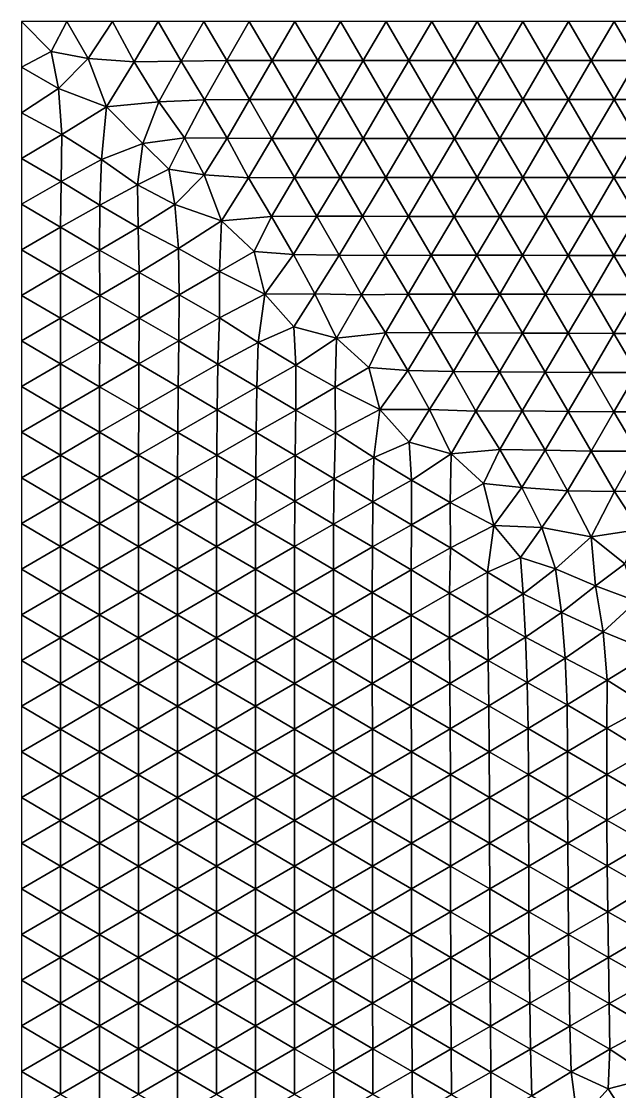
# Model space of a CAD drawing. Header units: metres. Extents: x 0 to 72, y -280 to 0.
# Drawn here: x 0.02 to 2.676, y -4.751 to 0 of the extents above; entities that cross this region are included whole.
import ezdxf

# ---------------------------------------------------------------- set-up
doc = ezdxf.new("R2010")
doc.units = ezdxf.units.M

msp = doc.modelspace()

# ---------------------------------------------------------------- linework, layer by layer
at = {"layer": 'layer', "color": 0}
for points in [[(0.02, 0), (0.02, -0.202703), (0.152801, -0.133189)], [(0.222432, 0), (0.02, 0), (0.152801, -0.133189)], [(0.317107, -0.16516), (0.222432, 0), (0.152801, -0.133189)], [(0.424865, 0), (0.222432, 0), (0.317107, -0.16516)], [(0.521102, -0.179746), (0.424865, 0), (0.317107, -0.16516)], [(0.627297, 0), (0.424865, 0), (0.521102, -0.179746)], [(0.729017, -0.176576), (0.627297, 0), (0.521102, -0.179746)], [(0.82973, 0), (0.627297, 0), (0.729017, -0.176576)], [(0.931919, -0.17418), (0.82973, 0), (0.729017, -0.176576)], [(1.03216, 0), (0.82973, 0), (0.931919, -0.17418)], [(1.13371, -0.173454), (1.03216, 0), (0.931919, -0.17418)], [(1.23459, 0), (1.03216, 0), (1.13371, -0.173454)], [(1.33575, -0.173276), (1.23459, 0), (1.13371, -0.173454)], [(1.43703, 0), (1.23459, 0), (1.33575, -0.173276)], [(1.53806, -0.173213), (1.43703, 0), (1.33575, -0.173276)], [(1.63946, 0), (1.43703, 0), (1.53806, -0.173213)], [(1.7405, -0.173186), (1.63946, 0), (1.53806, -0.173213)], [(1.84189, 0), (1.63946, 0), (1.7405, -0.173186)], [(1.94297, -0.173178), (1.84189, 0), (1.7405, -0.173186)], [(2.04432, 0), (1.84189, 0), (1.94297, -0.173178)], [(2.14545, -0.173178), (2.04432, 0), (1.94297, -0.173178)], [(2.24676, 0), (2.04432, 0), (2.14545, -0.173178)], [(2.34792, -0.173183), (2.24676, 0), (2.14545, -0.173178)], [(2.44919, 0), (2.24676, 0), (2.34792, -0.173183)], [(2.55037, -0.173189), (2.44919, 0), (2.34792, -0.173183)], [(2.65162, 0), (2.44919, 0), (2.55037, -0.173189)], [(2.75282, -0.173195), (2.65162, 0), (2.55037, -0.173189)], [(2.85405, 0), (2.65162, 0), (2.75282, -0.173195)], [(0.152801, -0.133189), (0.02, -0.202703), (0.184468, -0.29808)], [(0.152801, -0.133189), (0.184468, -0.29808), (0.317107, -0.16516)], [(0.317107, -0.16516), (0.184468, -0.29808), (0.398074, -0.379532)], [(0.521102, -0.179746), (0.317107, -0.16516), (0.398074, -0.379532)], [(0.630627, -0.357181), (0.521102, -0.179746), (0.398074, -0.379532)], [(0.729017, -0.176576), (0.521102, -0.179746), (0.630627, -0.357181)], [(0.833634, -0.34832), (0.729017, -0.176576), (0.630627, -0.357181)], [(0.931919, -0.17418), (0.729017, -0.176576), (0.833634, -0.34832)], [(1.03334, -0.346698), (0.931919, -0.17418), (0.833634, -0.34832)], [(1.13371, -0.173454), (0.931919, -0.17418), (1.03334, -0.346698)], [(1.23448, -0.346538), (1.13371, -0.173454), (1.03334, -0.346698)], [(1.33575, -0.173276), (1.13371, -0.173454), (1.23448, -0.346538)], [(1.43656, -0.346432), (1.33575, -0.173276), (1.23448, -0.346538)], [(1.53806, -0.173213), (1.33575, -0.173276), (1.43656, -0.346432)], [(1.639, -0.346368), (1.53806, -0.173213), (1.43656, -0.346432)], [(1.7405, -0.173186), (1.53806, -0.173213), (1.639, -0.346368)], [(1.84154, -0.346345), (1.7405, -0.173186), (1.639, -0.346368)], [(1.94297, -0.173178), (1.7405, -0.173186), (1.84154, -0.346345)], [(2.04409, -0.346343), (1.94297, -0.173178), (1.84154, -0.346345)], [(2.14545, -0.173178), (1.94297, -0.173178), (2.04409, -0.346343)], [(2.24661, -0.346354), (2.14545, -0.173178), (2.04409, -0.346343)], [(2.34792, -0.173183), (2.14545, -0.173178), (2.24661, -0.346354)], [(2.44911, -0.346369), (2.34792, -0.173183), (2.24661, -0.346354)], [(2.55037, -0.173189), (2.34792, -0.173183), (2.44911, -0.346369)], [(2.65158, -0.346383), (2.55037, -0.173189), (2.44911, -0.346369)], [(2.75282, -0.173195), (2.55037, -0.173189), (2.65158, -0.346383)], [(2.85403, -0.346395), (2.75282, -0.173195), (2.65158, -0.346383)], [(0.02, -0.202703), (0.02, -0.405405), (0.184468, -0.29808)], [(0.184468, -0.29808), (0.02, -0.405405), (0.199044, -0.502362)], [(0.184468, -0.29808), (0.199044, -0.502362), (0.398074, -0.379532)], [(0.398074, -0.379532), (0.199044, -0.502362), (0.376003, -0.612446)], [(0.398074, -0.379532), (0.376003, -0.612446), (0.559712, -0.541363)], [(0.630627, -0.357181), (0.398074, -0.379532), (0.559712, -0.541363)], [(0.743834, -0.517177), (0.630627, -0.357181), (0.559712, -0.541363)], [(0.833634, -0.34832), (0.630627, -0.357181), (0.743834, -0.517177)], [(0.933812, -0.517884), (0.833634, -0.34832), (0.743834, -0.517177)], [(1.03334, -0.346698), (0.833634, -0.34832), (0.933812, -0.517884)], [(1.13277, -0.519641), (1.03334, -0.346698), (0.933812, -0.517884)], [(1.23448, -0.346538), (1.03334, -0.346698), (1.13277, -0.519641)], [(1.33471, -0.519609), (1.23448, -0.346538), (1.13277, -0.519641)], [(1.43656, -0.346432), (1.23448, -0.346538), (1.33471, -0.519609)], [(1.5372, -0.519502), (1.43656, -0.346432), (1.33471, -0.519609)], [(1.639, -0.346368), (1.43656, -0.346432), (1.5372, -0.519502)], [(1.73988, -0.51947), (1.639, -0.346368), (1.5372, -0.519502)], [(1.84154, -0.346345), (1.639, -0.346368), (1.73988, -0.51947)], [(1.94258, -0.519469), (1.84154, -0.346345), (1.73988, -0.51947)], [(2.04409, -0.346343), (1.84154, -0.346345), (1.94258, -0.519469)], [(2.14522, -0.519488), (2.04409, -0.346343), (1.94258, -0.519469)], [(2.24661, -0.346354), (2.04409, -0.346343), (2.14522, -0.519488)], [(2.34779, -0.519519), (2.24661, -0.346354), (2.14522, -0.519488)], [(2.44911, -0.346369), (2.24661, -0.346354), (2.34779, -0.519519)], [(2.55031, -0.519552), (2.44911, -0.346369), (2.34779, -0.519519)], [(2.65158, -0.346383), (2.44911, -0.346369), (2.55031, -0.519552)], [(2.75279, -0.519579), (2.65158, -0.346383), (2.55031, -0.519552)], [(2.85403, -0.346395), (2.65158, -0.346383), (2.75279, -0.519579)], [(0.02, -0.405405), (0.02, -0.608108), (0.199044, -0.502362)], [(0.199044, -0.502362), (0.02, -0.608108), (0.196129, -0.710441)], [(0.199044, -0.502362), (0.196129, -0.710441), (0.376003, -0.612446)], [(0.743834, -0.517177), (0.559712, -0.541363), (0.674458, -0.65608)], [(0.831652, -0.680865), (0.743834, -0.517177), (0.674458, -0.65608)], [(0.933812, -0.517884), (0.743834, -0.517177), (0.831652, -0.680865)], [(1.0282, -0.693868), (0.933812, -0.517884), (0.831652, -0.680865)], [(1.13277, -0.519641), (0.933812, -0.517884), (1.0282, -0.693868)], [(1.23213, -0.692806), (1.13277, -0.519641), (1.0282, -0.693868)], [(1.33471, -0.519609), (1.13277, -0.519641), (1.23213, -0.692806)], [(1.43485, -0.692495), (1.33471, -0.519609), (1.23213, -0.692806)], [(1.5372, -0.519502), (1.33471, -0.519609), (1.43485, -0.692495)], [(1.63779, -0.692504), (1.5372, -0.519502), (1.43485, -0.692495)], [(1.73988, -0.51947), (1.5372, -0.519502), (1.63779, -0.692504)], [(1.84079, -0.692525), (1.73988, -0.51947), (1.63779, -0.692504)], [(1.94258, -0.519469), (1.73988, -0.51947), (1.84079, -0.692525)], [(2.04366, -0.692552), (1.94258, -0.519469), (1.84079, -0.692525)], [(2.14522, -0.519488), (1.94258, -0.519469), (2.04366, -0.692552)], [(2.24637, -0.692609), (2.14522, -0.519488), (2.04366, -0.692552)], [(2.34779, -0.519519), (2.14522, -0.519488), (2.24637, -0.692609)], [(2.44898, -0.692678), (2.34779, -0.519519), (2.24637, -0.692609)], [(2.55031, -0.519552), (2.34779, -0.519519), (2.44898, -0.692678)], [(2.65151, -0.692737), (2.55031, -0.519552), (2.44898, -0.692678)], [(2.75279, -0.519579), (2.55031, -0.519552), (2.65151, -0.692737)], [(2.854, -0.692779), (2.75279, -0.519579), (2.65151, -0.692737)], [(0.559712, -0.541363), (0.376003, -0.612446), (0.536295, -0.725591)], [(0.559712, -0.541363), (0.536295, -0.725591), (0.674458, -0.65608)], [(0.02, -0.608108), (0.02, -0.810811), (0.196129, -0.710441)], [(0.376003, -0.612446), (0.196129, -0.710441), (0.368012, -0.815415)], [(0.376003, -0.612446), (0.368012, -0.815415), (0.536295, -0.725591)], [(0.536295, -0.725591), (0.701358, -0.812177), (0.674458, -0.65608)], [(0.674458, -0.65608), (0.701358, -0.812177), (0.831652, -0.680865)], [(0.196129, -0.710441), (0.02, -0.810811), (0.194187, -0.913459)], [(0.196129, -0.710441), (0.194187, -0.913459), (0.368012, -0.815415)], [(0.831652, -0.680865), (0.701358, -0.812177), (0.908801, -0.88503)], [(1.0282, -0.693868), (0.831652, -0.680865), (0.908801, -0.88503)], [(1.13022, -0.865676), (1.0282, -0.693868), (0.908801, -0.88503)], [(1.23213, -0.692806), (1.0282, -0.693868), (1.13022, -0.865676)], [(1.33181, -0.864899), (1.23213, -0.692806), (1.13022, -0.865676)], [(1.43485, -0.692495), (1.23213, -0.692806), (1.33181, -0.864899)], [(1.5349, -0.865357), (1.43485, -0.692495), (1.33181, -0.864899)], [(1.63779, -0.692504), (1.43485, -0.692495), (1.5349, -0.865357)], [(1.73846, -0.865508), (1.63779, -0.692504), (1.5349, -0.865357)], [(1.84079, -0.692525), (1.63779, -0.692504), (1.73846, -0.865508)], [(1.94178, -0.865496), (1.84079, -0.692525), (1.73846, -0.865508)], [(2.04366, -0.692552), (1.84079, -0.692525), (1.94178, -0.865496)], [(2.14477, -0.865577), (2.04366, -0.692552), (1.94178, -0.865496)], [(2.24637, -0.692609), (2.04366, -0.692552), (2.14477, -0.865577)], [(2.34754, -0.865714), (2.24637, -0.692609), (2.14477, -0.865577)], [(2.44898, -0.692678), (2.24637, -0.692609), (2.34754, -0.865714)], [(2.55017, -0.865843), (2.44898, -0.692678), (2.34754, -0.865714)], [(2.65151, -0.692737), (2.44898, -0.692678), (2.55017, -0.865843)], [(2.75272, -0.865936), (2.65151, -0.692737), (2.55017, -0.865843)], [(2.854, -0.692779), (2.65151, -0.692737), (2.75272, -0.865936)], [(0.536295, -0.725591), (0.368012, -0.815415), (0.538905, -0.915494)], [(0.536295, -0.725591), (0.538905, -0.915494), (0.701358, -0.812177)], [(0.02, -0.810811), (0.02, -1.01351), (0.194187, -0.913459)], [(0.368012, -0.815415), (0.194187, -0.913459), (0.367457, -1.01521)], [(0.368012, -0.815415), (0.367457, -1.01521), (0.538905, -0.915494)], [(0.701358, -0.812177), (0.538905, -0.915494), (0.718372, -1.00894)], [(0.701358, -0.812177), (0.718372, -1.00894), (0.908801, -0.88503)], [(0.908801, -0.88503), (0.718372, -1.00894), (0.899769, -1.10963)], [(0.908801, -0.88503), (0.899769, -1.10963), (1.0531, -1.02117)], [(1.13022, -0.865676), (0.908801, -0.88503), (1.0531, -1.02117)], [(1.22784, -1.03473), (1.13022, -0.865676), (1.0531, -1.02117)], [(1.33181, -0.864899), (1.13022, -0.865676), (1.22784, -1.03473)], [(1.43048, -1.03785), (1.33181, -0.864899), (1.22784, -1.03473)], [(1.5349, -0.865357), (1.33181, -0.864899), (1.43048, -1.03785)], [(1.63521, -1.0387), (1.5349, -0.865357), (1.43048, -1.03785)], [(1.73846, -0.865508), (1.5349, -0.865357), (1.63521, -1.0387)], [(1.83947, -1.0383), (1.73846, -0.865508), (1.63521, -1.0387)], [(1.94178, -0.865496), (1.73846, -0.865508), (1.83947, -1.0383)], [(2.04289, -1.03831), (1.94178, -0.865496), (1.83947, -1.0383)], [(2.14477, -0.865577), (1.94178, -0.865496), (2.04289, -1.03831)], [(2.24591, -1.03857), (2.14477, -0.865577), (2.04289, -1.03831)], [(2.34754, -0.865714), (2.14477, -0.865577), (2.24591, -1.03857)], [(2.44872, -1.03884), (2.34754, -0.865714), (2.24591, -1.03857)], [(2.55017, -0.865843), (2.34754, -0.865714), (2.44872, -1.03884)], [(2.65139, -1.03904), (2.55017, -0.865843), (2.44872, -1.03884)], [(2.75272, -0.865936), (2.55017, -0.865843), (2.65139, -1.03904)], [(2.85395, -1.03916), (2.75272, -0.865936), (2.65139, -1.03904)], [(0.194187, -0.913459), (0.02, -1.01351), (0.193869, -1.11545)], [(0.194187, -0.913459), (0.193869, -1.11545), (0.367457, -1.01521)], [(0.538905, -0.915494), (0.367457, -1.01521), (0.542444, -1.11484)], [(0.538905, -0.915494), (0.542444, -1.11484), (0.718372, -1.00894)], [(0.02, -1.01351), (0.02, -1.21622), (0.193869, -1.11545)], [(0.367457, -1.01521), (0.193869, -1.11545), (0.36794, -1.21664)], [(0.367457, -1.01521), (0.36794, -1.21664), (0.542444, -1.11484)], [(0.718372, -1.00894), (0.542444, -1.11484), (0.720018, -1.21458)], [(0.718372, -1.00894), (0.720018, -1.21458), (0.899769, -1.10963)], [(1.0531, -1.02117), (0.899769, -1.10963), (1.10027, -1.21031)], [(1.0531, -1.02117), (1.10027, -1.21031), (1.22784, -1.03473)], [(1.22784, -1.03473), (1.10027, -1.21031), (1.32259, -1.20932)], [(1.43048, -1.03785), (1.22784, -1.03473), (1.32259, -1.20932)], [(1.53021, -1.21421), (1.43048, -1.03785), (1.32259, -1.20932)], [(1.63521, -1.0387), (1.43048, -1.03785), (1.53021, -1.21421)], [(1.73696, -1.21102), (1.63521, -1.0387), (1.53021, -1.21421)], [(1.83947, -1.0383), (1.63521, -1.0387), (1.73696, -1.21102)], [(1.9407, -1.21059), (1.83947, -1.0383), (1.73696, -1.21102)], [(2.04289, -1.03831), (1.83947, -1.0383), (1.9407, -1.21059)], [(2.14398, -1.21108), (2.04289, -1.03831), (1.9407, -1.21059)], [(2.24591, -1.03857), (2.04289, -1.03831), (2.14398, -1.21108)], [(2.34706, -1.21163), (2.24591, -1.03857), (2.14398, -1.21108)], [(2.44872, -1.03884), (2.24591, -1.03857), (2.34706, -1.21163)], [(2.54994, -1.21205), (2.44872, -1.03884), (2.34706, -1.21163)], [(2.65139, -1.03904), (2.44872, -1.03884), (2.54994, -1.21205)], [(2.75263, -1.21231), (2.65139, -1.03904), (2.54994, -1.21205)], [(2.85395, -1.03916), (2.65139, -1.03904), (2.75263, -1.21231)], [(0.193869, -1.11545), (0.02, -1.21622), (0.193856, -1.31776)], [(0.193869, -1.11545), (0.193856, -1.31776), (0.36794, -1.21664)], [(0.542444, -1.11484), (0.36794, -1.21664), (0.542898, -1.31747)], [(0.542444, -1.11484), (0.542898, -1.31747), (0.720018, -1.21458)], [(0.899769, -1.10963), (0.720018, -1.21458), (0.899936, -1.31681)], [(0.899769, -1.10963), (0.899936, -1.31681), (1.10027, -1.21031)], [(0.02, -1.21622), (0.02, -1.41892), (0.193856, -1.31776)], [(0.36794, -1.21664), (0.193856, -1.31776), (0.367816, -1.41906)], [(0.36794, -1.21664), (0.367816, -1.41906), (0.542898, -1.31747)], [(0.720018, -1.21458), (0.542898, -1.31747), (0.718572, -1.41889)], [(0.720018, -1.21458), (0.718572, -1.41889), (0.899936, -1.31681)], [(1.10027, -1.21031), (0.899936, -1.31681), (1.07077, -1.4256)], [(1.10027, -1.21031), (1.07077, -1.4256), (1.23003, -1.35532)], [(1.10027, -1.21031), (1.23003, -1.35532), (1.32259, -1.20932)], [(1.32259, -1.20932), (1.23003, -1.35532), (1.41908, -1.40646)], [(1.53021, -1.21421), (1.32259, -1.20932), (1.41908, -1.40646)], [(1.63713, -1.38287), (1.53021, -1.21421), (1.41908, -1.40646)], [(1.73696, -1.21102), (1.53021, -1.21421), (1.63713, -1.38287)], [(1.83854, -1.38173), (1.73696, -1.21102), (1.63713, -1.38287)], [(1.9407, -1.21059), (1.73696, -1.21102), (1.83854, -1.38173)], [(2.0416, -1.38296), (1.9407, -1.21059), (1.83854, -1.38173)], [(2.14398, -1.21108), (1.9407, -1.21059), (2.0416, -1.38296)], [(2.24506, -1.3841), (2.14398, -1.21108), (2.0416, -1.38296)], [(2.34706, -1.21163), (2.14398, -1.21108), (2.24506, -1.3841)], [(2.44829, -1.38489), (2.34706, -1.21163), (2.24506, -1.3841)], [(2.54994, -1.21205), (2.34706, -1.21163), (2.44829, -1.38489)], [(2.65123, -1.38543), (2.54994, -1.21205), (2.44829, -1.38489)], [(2.75263, -1.21231), (2.54994, -1.21205), (2.65123, -1.38543)], [(2.85395, -1.38569), (2.75263, -1.21231), (2.65123, -1.38543)], [(0.193856, -1.31776), (0.02, -1.41892), (0.193716, -1.52035)], [(0.193856, -1.31776), (0.193716, -1.52035), (0.367816, -1.41906)], [(0.542898, -1.31747), (0.367816, -1.41906), (0.542007, -1.52041)], [(0.542898, -1.31747), (0.542007, -1.52041), (0.718572, -1.41889)], [(0.899936, -1.31681), (0.718572, -1.41889), (0.89284, -1.52183)], [(0.899936, -1.31681), (0.89284, -1.52183), (1.07077, -1.4256)], [(1.23003, -1.35532), (1.07077, -1.4256), (1.23905, -1.52634)], [(1.23003, -1.35532), (1.23905, -1.52634), (1.41908, -1.40646)], [(0.02, -1.41892), (0.02, -1.62162), (0.193716, -1.52035)], [(0.367816, -1.41906), (0.193716, -1.52035), (0.367343, -1.62172)], [(0.367816, -1.41906), (0.367343, -1.62172), (0.542007, -1.52041)], [(0.718572, -1.41889), (0.542007, -1.52041), (0.716008, -1.62209)], [(0.718572, -1.41889), (0.716008, -1.62209), (0.89284, -1.52183)], [(1.41908, -1.40646), (1.23905, -1.52634), (1.41402, -1.62367)], [(1.41908, -1.40646), (1.41402, -1.62367), (1.56328, -1.53663)], [(1.63713, -1.38287), (1.41908, -1.40646), (1.56328, -1.53663)], [(1.73652, -1.54961), (1.63713, -1.38287), (1.56328, -1.53663)], [(1.83854, -1.38173), (1.63713, -1.38287), (1.73652, -1.54961)], [(1.93829, -1.55387), (1.83854, -1.38173), (1.73652, -1.54961)], [(2.0416, -1.38296), (1.83854, -1.38173), (1.93829, -1.55387)], [(2.14245, -1.55634), (2.0416, -1.38296), (1.93829, -1.55387)], [(2.24506, -1.3841), (2.0416, -1.38296), (2.14245, -1.55634)], [(2.34637, -1.55747), (2.24506, -1.3841), (2.14245, -1.55634)], [(2.44829, -1.38489), (2.24506, -1.3841), (2.34637, -1.55747)], [(2.54967, -1.5585), (2.44829, -1.38489), (2.34637, -1.55747)], [(2.65123, -1.38543), (2.44829, -1.38489), (2.54967, -1.5585)], [(2.75267, -1.55907), (2.65123, -1.38543), (2.54967, -1.5585)], [(2.85395, -1.38569), (2.65123, -1.38543), (2.75267, -1.55907)], [(1.07077, -1.4256), (0.89284, -1.52183), (1.06503, -1.62445)], [(1.07077, -1.4256), (1.06503, -1.62445), (1.23905, -1.52634)], [(0.193716, -1.52035), (0.02, -1.62162), (0.193516, -1.72301)], [(0.193716, -1.52035), (0.193516, -1.72301), (0.367343, -1.62172)], [(0.542007, -1.52041), (0.367343, -1.62172), (0.540938, -1.72315)], [(0.542007, -1.52041), (0.540938, -1.72315), (0.716008, -1.62209)], [(0.89284, -1.52183), (0.716008, -1.62209), (0.889377, -1.72394)], [(0.89284, -1.52183), (0.889377, -1.72394), (1.06503, -1.62445)], [(1.23905, -1.52634), (1.06503, -1.62445), (1.23822, -1.72531)], [(1.23905, -1.52634), (1.23822, -1.72531), (1.41402, -1.62367)], [(1.56328, -1.53663), (1.41402, -1.62367), (1.61218, -1.72297)], [(1.56328, -1.53663), (1.61218, -1.72297), (1.73652, -1.54961)], [(1.73652, -1.54961), (1.61218, -1.72297), (1.83237, -1.72324)], [(1.93829, -1.55387), (1.73652, -1.54961), (1.83237, -1.72324)], [(2.03857, -1.73026), (1.93829, -1.55387), (1.83237, -1.72324)], [(2.14245, -1.55634), (1.93829, -1.55387), (2.03857, -1.73026)], [(2.24442, -1.72965), (2.14245, -1.55634), (2.03857, -1.73026)], [(2.34637, -1.55747), (2.14245, -1.55634), (2.24442, -1.72965)], [(2.4479, -1.73143), (2.34637, -1.55747), (2.24442, -1.72965)], [(2.54967, -1.5585), (2.34637, -1.55747), (2.4479, -1.73143)], [(2.65131, -1.73282), (2.54967, -1.5585), (2.4479, -1.73143)], [(2.75267, -1.55907), (2.54967, -1.5585), (2.65131, -1.73282)], [(2.85439, -1.73298), (2.75267, -1.55907), (2.65131, -1.73282)], [(0.02, -1.62162), (0.02, -1.82432), (0.193516, -1.72301)], [(0.367343, -1.62172), (0.193516, -1.72301), (0.366902, -1.82439)], [(0.367343, -1.62172), (0.366902, -1.82439), (0.540938, -1.72315)], [(0.716008, -1.62209), (0.540938, -1.72315), (0.714374, -1.82463)], [(0.716008, -1.62209), (0.714374, -1.82463), (0.889377, -1.72394)], [(1.06503, -1.62445), (0.889377, -1.72394), (1.06254, -1.82552)], [(1.06503, -1.62445), (1.06254, -1.82552), (1.23822, -1.72531)], [(1.41402, -1.62367), (1.23822, -1.72531), (1.41526, -1.82712)], [(1.41402, -1.62367), (1.41526, -1.82712), (1.61218, -1.72297)], [(0.193516, -1.72301), (0.02, -1.82432), (0.19336, -1.9257)], [(0.193516, -1.72301), (0.19336, -1.9257), (0.366902, -1.82439)], [(0.540938, -1.72315), (0.366902, -1.82439), (0.540237, -1.92577)], [(0.540938, -1.72315), (0.540237, -1.92577), (0.714374, -1.82463)], [(0.889377, -1.72394), (0.714374, -1.82463), (0.887656, -1.92612)], [(0.889377, -1.72394), (0.887656, -1.92612), (1.06254, -1.82552)], [(1.23822, -1.72531), (1.06254, -1.82552), (1.23628, -1.92727)], [(1.23822, -1.72531), (1.23628, -1.92727), (1.41526, -1.82712)], [(1.61218, -1.72297), (1.41526, -1.82712), (1.58473, -1.93588)], [(1.61218, -1.72297), (1.58473, -1.93588), (1.74179, -1.8674)], [(1.61218, -1.72297), (1.74179, -1.8674), (1.83237, -1.72324)], [(1.83237, -1.72324), (1.74179, -1.8674), (1.92918, -1.92017)], [(2.03857, -1.73026), (1.83237, -1.72324), (1.92918, -1.92017)], [(2.14525, -1.90009), (2.03857, -1.73026), (1.92918, -1.92017)], [(2.24442, -1.72965), (2.03857, -1.73026), (2.14525, -1.90009)], [(2.34587, -1.90329), (2.24442, -1.72965), (2.14525, -1.90009)], [(2.4479, -1.73143), (2.24442, -1.72965), (2.34587, -1.90329)], [(2.54955, -1.90748), (2.4479, -1.73143), (2.34587, -1.90329)], [(2.65131, -1.73282), (2.4479, -1.73143), (2.54955, -1.90748)], [(2.75369, -1.90794), (2.65131, -1.73282), (2.54955, -1.90748)], [(2.85439, -1.73298), (2.65131, -1.73282), (2.75369, -1.90794)], [(0.02, -1.82432), (0.02, -2.02703), (0.19336, -1.9257)], [(0.366902, -1.82439), (0.19336, -1.9257), (0.36663, -2.02706)], [(0.366902, -1.82439), (0.36663, -2.02706), (0.540237, -1.92577)], [(0.714374, -1.82463), (0.540237, -1.92577), (0.713514, -2.02716)], [(0.714374, -1.82463), (0.713514, -2.02716), (0.887656, -1.92612)], [(1.06254, -1.82552), (0.887656, -1.92612), (1.06092, -2.02767)], [(1.06254, -1.82552), (1.06092, -2.02767), (1.23628, -1.92727)], [(1.41526, -1.82712), (1.23628, -1.92727), (1.40918, -2.03042)], [(1.41526, -1.82712), (1.40918, -2.03042), (1.58473, -1.93588)], [(1.74179, -1.8674), (1.58473, -1.93588), (1.75181, -2.03721)], [(1.74179, -1.8674), (1.75181, -2.03721), (1.92918, -1.92017)], [(2.14525, -1.90009), (1.92918, -1.92017), (2.07169, -2.05183)], [(2.24284, -2.06955), (2.14525, -1.90009), (2.07169, -2.05183)], [(2.34587, -1.90329), (2.14525, -1.90009), (2.24284, -2.06955)], [(0.19336, -1.9257), (0.02, -2.02703), (0.19327, -2.12839)], [(0.19336, -1.9257), (0.19327, -2.12839), (0.36663, -2.02706)], [(0.540237, -1.92577), (0.36663, -2.02706), (0.539874, -2.12842)], [(0.540237, -1.92577), (0.539874, -2.12842), (0.713514, -2.02716)], [(0.887656, -1.92612), (0.713514, -2.02716), (0.886737, -2.12859)], [(0.887656, -1.92612), (0.886737, -2.12859), (1.06092, -2.02767)], [(1.23628, -1.92727), (1.06092, -2.02767), (1.23402, -2.12957)], [(1.23628, -1.92727), (1.23402, -2.12957), (1.40918, -2.03042)], [(1.58473, -1.93588), (1.40918, -2.03042), (1.58029, -2.13339)], [(1.58473, -1.93588), (1.58029, -2.13339), (1.75181, -2.03721)], [(1.92918, -1.92017), (1.75181, -2.03721), (1.92451, -2.13572)], [(1.92918, -1.92017), (1.92451, -2.13572), (2.07169, -2.05183)], [(2.44545, -2.08343), (2.34587, -1.90329), (2.24284, -2.06955)], [(2.54955, -1.90748), (2.34587, -1.90329), (2.44545, -2.08343)], [(2.65331, -2.08718), (2.54955, -1.90748), (2.44545, -2.08343)], [(2.75369, -1.90794), (2.54955, -1.90748), (2.65331, -2.08718)], [(2.85751, -2.08142), (2.75369, -1.90794), (2.65331, -2.08718)], [(0.02, -2.02703), (0.02, -2.22973), (0.19327, -2.12839)], [(0.36663, -2.02706), (0.19327, -2.12839), (0.366496, -2.22974)], [(0.36663, -2.02706), (0.366496, -2.22974), (0.539874, -2.12842)], [(0.713514, -2.02716), (0.539874, -2.12842), (0.713093, -2.22979)], [(0.713514, -2.02716), (0.713093, -2.22979), (0.886737, -2.12859)], [(1.06092, -2.02767), (0.886737, -2.12859), (1.05988, -2.23011)], [(1.06092, -2.02767), (1.05988, -2.23011), (1.23402, -2.12957)], [(1.40918, -2.03042), (1.23402, -2.12957), (1.40662, -2.23166)], [(1.40918, -2.03042), (1.40662, -2.23166), (1.58029, -2.13339)], [(1.75181, -2.03721), (1.58029, -2.13339), (1.75195, -2.23474)], [(1.75181, -2.03721), (1.75195, -2.23474), (1.92451, -2.13572)], [(2.07169, -2.05183), (1.92451, -2.13572), (2.11747, -2.23742)], [(2.07169, -2.05183), (2.11747, -2.23742), (2.24284, -2.06955)], [(2.24284, -2.06955), (2.11747, -2.23742), (2.33106, -2.24732)], [(2.44545, -2.08343), (2.24284, -2.06955), (2.33106, -2.24732)], [(2.55056, -2.28827), (2.44545, -2.08343), (2.33106, -2.24732)], [(2.65331, -2.08718), (2.44545, -2.08343), (2.55056, -2.28827)], [(2.76391, -2.25605), (2.65331, -2.08718), (2.55056, -2.28827)], [(2.85751, -2.08142), (2.65331, -2.08718), (2.76391, -2.25605)], [(0.19327, -2.12839), (0.02, -2.22973), (0.193229, -2.33108)], [(0.19327, -2.12839), (0.193229, -2.33108), (0.366496, -2.22974)], [(0.539874, -2.12842), (0.366496, -2.22974), (0.539709, -2.3311)], [(0.539874, -2.12842), (0.539709, -2.3311), (0.713093, -2.22979)], [(0.886737, -2.12859), (0.713093, -2.22979), (0.886272, -2.33119)], [(0.886737, -2.12859), (0.886272, -2.33119), (1.05988, -2.23011)], [(1.23402, -2.12957), (1.05988, -2.23011), (1.23287, -2.33173)], [(1.23402, -2.12957), (1.23287, -2.33173), (1.40662, -2.23166)], [(1.58029, -2.13339), (1.40662, -2.23166), (1.57886, -2.33347)], [(1.58029, -2.13339), (1.57886, -2.33347), (1.75195, -2.23474)], [(1.92451, -2.13572), (1.75195, -2.23474), (1.92604, -2.33697)], [(1.92451, -2.13572), (1.92604, -2.33697), (2.11747, -2.23742)], [(0.02, -2.22973), (0.02, -2.43243), (0.193229, -2.33108)], [(0.366496, -2.22974), (0.193229, -2.33108), (0.366439, -2.43244)], [(0.366496, -2.22974), (0.366439, -2.43244), (0.539709, -2.3311)], [(0.713093, -2.22979), (0.539709, -2.3311), (0.712905, -2.43246)], [(0.713093, -2.22979), (0.712905, -2.43246), (0.886272, -2.33119)], [(1.05988, -2.23011), (0.886272, -2.33119), (1.05939, -2.43262)], [(1.05988, -2.23011), (1.05939, -2.43262), (1.23287, -2.33173)], [(1.40662, -2.23166), (1.23287, -2.33173), (1.40565, -2.43332)], [(1.40662, -2.23166), (1.40565, -2.43332), (1.57886, -2.33347)], [(1.75195, -2.23474), (1.57886, -2.33347), (1.7511, -2.43526)], [(1.75195, -2.23474), (1.7511, -2.43526), (1.92604, -2.33697)], [(2.11747, -2.23742), (1.92604, -2.33697), (2.08994, -2.44473)], [(2.11747, -2.23742), (2.08994, -2.44473), (2.23604, -2.37986)], [(2.11747, -2.23742), (2.23604, -2.37986), (2.33106, -2.24732)], [(2.33106, -2.24732), (2.23604, -2.37986), (2.39241, -2.43088)], [(2.55056, -2.28827), (2.33106, -2.24732), (2.39241, -2.43088)], [(2.76391, -2.25605), (2.55056, -2.28827), (2.69952, -2.40882)], [(2.55056, -2.28827), (2.39241, -2.43088), (2.56914, -2.50625)], [(2.69952, -2.40882), (2.55056, -2.28827), (2.56914, -2.50625)], [(0.193229, -2.33108), (0.02, -2.43243), (0.193212, -2.53378)], [(0.193229, -2.33108), (0.193212, -2.53378), (0.366439, -2.43244)], [(0.539709, -2.3311), (0.366439, -2.43244), (0.539641, -2.53379)], [(0.539709, -2.3311), (0.539641, -2.53379), (0.712905, -2.43246)], [(0.886272, -2.33119), (0.712905, -2.43246), (0.886076, -2.53383)], [(0.886272, -2.33119), (0.886076, -2.53383), (1.05939, -2.43262)], [(1.23287, -2.33173), (1.05939, -2.43262), (1.23242, -2.53406)], [(1.23287, -2.33173), (1.23242, -2.53406), (1.40565, -2.43332)], [(1.57886, -2.33347), (1.40565, -2.43332), (1.5782, -2.53488)], [(1.57886, -2.33347), (1.5782, -2.53488), (1.7511, -2.43526)], [(1.92604, -2.33697), (1.7511, -2.43526), (1.92149, -2.53778)], [(1.92604, -2.33697), (1.92149, -2.53778), (2.08994, -2.44473)], [(2.23604, -2.37986), (2.08994, -2.44473), (2.24783, -2.54165)], [(2.23604, -2.37986), (2.24783, -2.54165), (2.39241, -2.43088)], [(2.75156, -2.57461), (2.69952, -2.40882), (2.56914, -2.50625)], [(0.02, -2.43243), (0.02, -2.63514), (0.193212, -2.53378)], [(0.366439, -2.43244), (0.193212, -2.53378), (0.366417, -2.63514)], [(0.366439, -2.43244), (0.366417, -2.63514), (0.539641, -2.53379)], [(0.712905, -2.43246), (0.539641, -2.53379), (0.712834, -2.63515)], [(0.712905, -2.43246), (0.712834, -2.63515), (0.886076, -2.53383)], [(1.05939, -2.43262), (0.886076, -2.53383), (1.05921, -2.63521)], [(1.05939, -2.43262), (1.05921, -2.63521), (1.23242, -2.53406)], [(1.40565, -2.43332), (1.23242, -2.53406), (1.40532, -2.63548)], [(1.40565, -2.43332), (1.40532, -2.63548), (1.5782, -2.53488)], [(1.7511, -2.43526), (1.5782, -2.53488), (1.75023, -2.63645)], [(1.7511, -2.43526), (1.75023, -2.63645), (1.92149, -2.53778)], [(2.08994, -2.44473), (1.92149, -2.53778), (2.08911, -2.63843)], [(2.08994, -2.44473), (2.08911, -2.63843), (2.24783, -2.54165)], [(2.39241, -2.43088), (2.24783, -2.54165), (2.41797, -2.62502)], [(2.39241, -2.43088), (2.41797, -2.62502), (2.56914, -2.50625)], [(2.56914, -2.50625), (2.41797, -2.62502), (2.60316, -2.71004)], [(2.56914, -2.50625), (2.60316, -2.71004), (2.75156, -2.57461)], [(0.193212, -2.53378), (0.02, -2.63514), (0.193207, -2.73649)], [(0.193212, -2.53378), (0.193207, -2.73649), (0.366417, -2.63514)], [(0.539641, -2.53379), (0.366417, -2.63514), (0.539618, -2.73649)], [(0.539641, -2.53379), (0.539618, -2.73649), (0.712834, -2.63515)], [(0.886076, -2.53383), (0.712834, -2.63515), (0.886014, -2.7365)], [(0.886076, -2.53383), (0.886014, -2.7365), (1.05921, -2.63521)], [(1.23242, -2.53406), (1.05921, -2.63521), (1.2323, -2.73657)], [(1.23242, -2.53406), (1.2323, -2.73657), (1.40532, -2.63548)], [(1.5782, -2.53488), (1.40532, -2.63548), (1.57803, -2.73687)], [(1.5782, -2.53488), (1.57803, -2.73687), (1.75023, -2.63645)], [(1.92149, -2.53778), (1.75023, -2.63645), (1.92146, -2.73753)], [(1.92149, -2.53778), (1.92146, -2.73753), (2.08911, -2.63843)], [(2.24783, -2.54165), (2.08911, -2.63843), (2.25861, -2.73406)], [(2.24783, -2.54165), (2.25861, -2.73406), (2.41797, -2.62502)], [(2.75156, -2.57461), (2.60316, -2.71004), (2.82454, -2.79982)], [(0.02, -2.63514), (0.02, -2.83784), (0.193207, -2.73649)], [(0.366417, -2.63514), (0.193207, -2.73649), (0.366411, -2.83784)], [(0.366417, -2.63514), (0.366411, -2.83784), (0.539618, -2.73649)], [(0.712834, -2.63515), (0.539618, -2.73649), (0.712815, -2.83784)], [(0.712834, -2.63515), (0.712815, -2.83784), (0.886014, -2.7365)], [(1.05921, -2.63521), (0.886014, -2.7365), (1.05917, -2.83785)], [(1.05921, -2.63521), (1.05917, -2.83785), (1.2323, -2.73657)], [(1.40532, -2.63548), (1.2323, -2.73657), (1.40531, -2.83792)], [(1.40532, -2.63548), (1.40531, -2.83792), (1.57803, -2.73687)], [(1.75023, -2.63645), (1.57803, -2.73687), (1.75051, -2.83808)], [(1.75023, -2.63645), (1.75051, -2.83808), (1.92146, -2.73753)], [(2.08911, -2.63843), (1.92146, -2.73753), (2.09278, -2.83712)], [(2.08911, -2.63843), (2.09278, -2.83712), (2.25861, -2.73406)], [(2.41797, -2.62502), (2.25861, -2.73406), (2.43516, -2.82764)], [(2.41797, -2.62502), (2.43516, -2.82764), (2.60316, -2.71004)], [(0.193207, -2.73649), (0.02, -2.83784), (0.193205, -2.93919)], [(0.193207, -2.73649), (0.193205, -2.93919), (0.366411, -2.83784)], [(0.539618, -2.73649), (0.366411, -2.83784), (0.539613, -2.93919)], [(0.539618, -2.73649), (0.539613, -2.93919), (0.712815, -2.83784)], [(0.886014, -2.7365), (0.712815, -2.83784), (0.886005, -2.93919)], [(0.886014, -2.7365), (0.886005, -2.93919), (1.05917, -2.83785)], [(1.2323, -2.73657), (1.05917, -2.83785), (1.23231, -2.9392)], [(1.2323, -2.73657), (1.23231, -2.9392), (1.40531, -2.83792)], [(1.57803, -2.73687), (1.40531, -2.83792), (1.57825, -2.93921)], [(1.57803, -2.73687), (1.57825, -2.93921), (1.75051, -2.83808)], [(1.92146, -2.73753), (1.75051, -2.83808), (1.92295, -2.93886)], [(1.92146, -2.73753), (1.92295, -2.93886), (2.09278, -2.83712)], [(2.25861, -2.73406), (2.09278, -2.83712), (2.26622, -2.93551)], [(2.25861, -2.73406), (2.26622, -2.93551), (2.43516, -2.82764)], [(2.60316, -2.71004), (2.43516, -2.82764), (2.62105, -2.92518)], [(2.60316, -2.71004), (2.62105, -2.92518), (2.82454, -2.79982)], [(2.82454, -2.79982), (2.62105, -2.92518), (2.8011, -3.0381)], [(0.02, -2.83784), (0.02, -3.04054), (0.193205, -2.93919)], [(0.366411, -2.83784), (0.193205, -2.93919), (0.366409, -3.04054)], [(0.366411, -2.83784), (0.366409, -3.04054), (0.539613, -2.93919)], [(0.712815, -2.83784), (0.539613, -2.93919), (0.712814, -3.04054)], [(0.712815, -2.83784), (0.712814, -3.04054), (0.886005, -2.93919)], [(1.05917, -2.83785), (0.886005, -2.93919), (1.05919, -3.04054)], [(1.05917, -2.83785), (1.05919, -3.04054), (1.23231, -2.9392)], [(1.40531, -2.83792), (1.23231, -2.9392), (1.40543, -3.04052)], [(1.40531, -2.83792), (1.40543, -3.04052), (1.57825, -2.93921)], [(1.75051, -2.83808), (1.57825, -2.93921), (1.75117, -3.04036)], [(1.75051, -2.83808), (1.75117, -3.04036), (1.92295, -2.93886)], [(2.09278, -2.83712), (1.92295, -2.93886), (2.09592, -3.03919)], [(2.09278, -2.83712), (2.09592, -3.03919), (2.26622, -2.93551)], [(2.43516, -2.82764), (2.26622, -2.93551), (2.44301, -3.03486)], [(2.43516, -2.82764), (2.44301, -3.03486), (2.62105, -2.92518)], [(0.193205, -2.93919), (0.02, -3.04054), (0.193205, -3.14189)], [(0.193205, -2.93919), (0.193205, -3.14189), (0.366409, -3.04054)], [(0.539613, -2.93919), (0.366409, -3.04054), (0.539614, -3.14189)], [(0.539613, -2.93919), (0.539614, -3.14189), (0.712814, -3.04054)], [(0.886005, -2.93919), (0.712814, -3.04054), (0.886013, -3.14189)], [(0.886005, -2.93919), (0.886013, -3.14189), (1.05919, -3.04054)], [(1.23231, -2.9392), (1.05919, -3.04054), (1.23237, -3.14188)], [(1.23231, -2.9392), (1.23237, -3.14188), (1.40543, -3.04052)], [(1.57825, -2.93921), (1.40543, -3.04052), (1.57854, -3.1418)], [(1.57825, -2.93921), (1.57854, -3.1418), (1.75117, -3.04036)], [(1.92295, -2.93886), (1.75117, -3.04036), (1.92424, -3.14138)], [(1.92295, -2.93886), (1.92424, -3.14138), (2.09592, -3.03919)], [(2.26622, -2.93551), (2.09592, -3.03919), (2.27004, -3.13964)], [(2.26622, -2.93551), (2.27004, -3.13964), (2.44301, -3.03486)], [(2.62105, -2.92518), (2.44301, -3.03486), (2.62035, -3.13816)], [(2.62105, -2.92518), (2.62035, -3.13816), (2.8011, -3.0381)], [(0.02, -3.04054), (0.02, -3.24324), (0.193205, -3.14189)], [(0.366409, -3.04054), (0.193205, -3.14189), (0.36641, -3.24324)], [(0.366409, -3.04054), (0.36641, -3.24324), (0.539614, -3.14189)], [(0.712814, -3.04054), (0.539614, -3.14189), (0.712818, -3.24324)], [(0.712814, -3.04054), (0.712818, -3.24324), (0.886013, -3.14189)], [(1.05919, -3.04054), (0.886013, -3.14189), (1.05921, -3.24324)], [(1.05919, -3.04054), (1.05921, -3.24324), (1.23237, -3.14188)], [(1.40543, -3.04052), (1.23237, -3.14188), (1.40555, -3.24321)], [(1.40543, -3.04052), (1.40555, -3.24321), (1.57854, -3.1418)], [(1.75117, -3.04036), (1.57854, -3.1418), (1.7517, -3.24305)], [(1.75117, -3.04036), (1.7517, -3.24305), (1.92424, -3.14138)], [(2.09592, -3.03919), (1.92424, -3.14138), (2.09767, -3.24239)], [(2.09592, -3.03919), (2.09767, -3.24239), (2.27004, -3.13964)], [(2.44301, -3.03486), (2.27004, -3.13964), (2.44498, -3.24112)], [(2.44301, -3.03486), (2.44498, -3.24112), (2.62035, -3.13816)], [(2.8011, -3.0381), (2.62035, -3.13816), (2.79356, -3.24402)], [(0.193205, -3.14189), (0.02, -3.24324), (0.193205, -3.34459)], [(0.193205, -3.14189), (0.193205, -3.34459), (0.36641, -3.24324)], [(0.539614, -3.14189), (0.36641, -3.24324), (0.539616, -3.34459)], [(0.539614, -3.14189), (0.539616, -3.34459), (0.712818, -3.24324)], [(0.886013, -3.14189), (0.712818, -3.24324), (0.886024, -3.34459)], [(0.886013, -3.14189), (0.886024, -3.34459), (1.05921, -3.24324)], [(1.23237, -3.14188), (1.05921, -3.24324), (1.23242, -3.34458)], [(1.23237, -3.14188), (1.23242, -3.34458), (1.40555, -3.24321)], [(1.57854, -3.1418), (1.40555, -3.24321), (1.57876, -3.34452)], [(1.57854, -3.1418), (1.57876, -3.34452), (1.7517, -3.24305)], [(1.92424, -3.14138), (1.7517, -3.24305), (1.925, -3.34428)], [(1.92424, -3.14138), (1.925, -3.34428), (2.09767, -3.24239)], [(2.27004, -3.13964), (2.09767, -3.24239), (2.27155, -3.34365)], [(2.27004, -3.13964), (2.27155, -3.34365), (2.44498, -3.24112)], [(2.62035, -3.13816), (2.44498, -3.24112), (2.61958, -3.34364)], [(2.62035, -3.13816), (2.61958, -3.34364), (2.79356, -3.24402)], [(0.02, -3.24324), (0.02, -3.44595), (0.193205, -3.34459)], [(0.36641, -3.24324), (0.193205, -3.34459), (0.366411, -3.44595)], [(0.36641, -3.24324), (0.366411, -3.44595), (0.539616, -3.34459)], [(0.712818, -3.24324), (0.539616, -3.34459), (0.712823, -3.44595)], [(0.712818, -3.24324), (0.712823, -3.44595), (0.886024, -3.34459)], [(1.05921, -3.24324), (0.886024, -3.34459), (1.05923, -3.44594)], [(1.05921, -3.24324), (1.05923, -3.44594), (1.23242, -3.34458)], [(1.40555, -3.24321), (1.23242, -3.34458), (1.40564, -3.44593)], [(1.40555, -3.24321), (1.40564, -3.44593), (1.57876, -3.34452)], [(1.7517, -3.24305), (1.57876, -3.34452), (1.75202, -3.44585)], [(1.7517, -3.24305), (1.75202, -3.44585), (1.925, -3.34428)], [(2.09767, -3.24239), (1.925, -3.34428), (2.0985, -3.44558)], [(2.09767, -3.24239), (2.0985, -3.44558), (2.27155, -3.34365)], [(2.44498, -3.24112), (2.27155, -3.34365), (2.44572, -3.44523)], [(2.44498, -3.24112), (2.44572, -3.44523), (2.61958, -3.34364)], [(2.79356, -3.24402), (2.61958, -3.34364), (2.7939, -3.44535)], [(0.193205, -3.34459), (0.02, -3.44595), (0.193206, -3.5473)], [(0.193205, -3.34459), (0.193206, -3.5473), (0.366411, -3.44595)], [(0.539616, -3.34459), (0.366411, -3.44595), (0.539618, -3.5473)], [(0.539616, -3.34459), (0.539618, -3.5473), (0.712823, -3.44595)], [(0.886024, -3.34459), (0.712823, -3.44595), (0.886034, -3.5473)], [(0.886024, -3.34459), (0.886034, -3.5473), (1.05923, -3.44594)], [(1.23242, -3.34458), (1.05923, -3.44594), (1.23246, -3.54729)], [(1.23242, -3.34458), (1.23246, -3.54729), (1.40564, -3.44593)], [(1.57876, -3.34452), (1.40564, -3.44593), (1.5789, -3.54727)], [(1.57876, -3.34452), (1.5789, -3.54727), (1.75202, -3.44585)], [(1.925, -3.34428), (1.75202, -3.44585), (1.92541, -3.54719)], [(1.925, -3.34428), (1.92541, -3.54719), (2.0985, -3.44558)], [(2.27155, -3.34365), (2.0985, -3.44558), (2.2723, -3.54697)], [(2.27155, -3.34365), (2.2723, -3.54697), (2.44572, -3.44523)], [(2.61958, -3.34364), (2.44572, -3.44523), (2.62025, -3.54673)], [(2.61958, -3.34364), (2.62025, -3.54673), (2.7939, -3.44535)], [(0.02, -3.44595), (0.02, -3.64865), (0.193206, -3.5473)], [(0.366411, -3.44595), (0.193206, -3.5473), (0.366413, -3.64865)], [(0.366411, -3.44595), (0.366413, -3.64865), (0.539618, -3.5473)], [(0.712823, -3.44595), (0.539618, -3.5473), (0.712829, -3.64865)], [(0.712823, -3.44595), (0.712829, -3.64865), (0.886034, -3.5473)], [(1.05923, -3.44594), (0.886034, -3.5473), (1.05925, -3.64865)], [(1.05923, -3.44594), (1.05925, -3.64865), (1.23246, -3.54729)], [(1.40564, -3.44593), (1.23246, -3.54729), (1.4057, -3.64865)], [(1.40564, -3.44593), (1.4057, -3.64865), (1.5789, -3.54727)], [(1.75202, -3.44585), (1.5789, -3.54727), (1.75223, -3.64863)], [(1.75202, -3.44585), (1.75223, -3.64863), (1.92541, -3.54719)], [(2.0985, -3.44558), (1.92541, -3.54719), (2.09901, -3.64856)], [(2.0985, -3.44558), (2.09901, -3.64856), (2.2723, -3.54697)], [(2.44572, -3.44523), (2.2723, -3.54697), (2.44654, -3.64836)], [(2.44572, -3.44523), (2.44654, -3.64836), (2.62025, -3.54673)], [(2.7939, -3.44535), (2.62025, -3.54673), (2.79581, -3.64753)], [(0.193206, -3.5473), (0.02, -3.64865), (0.193207, -3.75)], [(0.193206, -3.5473), (0.193207, -3.75), (0.366413, -3.64865)], [(0.539618, -3.5473), (0.366413, -3.64865), (0.539622, -3.75)], [(0.539618, -3.5473), (0.539622, -3.75), (0.712829, -3.64865)], [(0.886034, -3.5473), (0.712829, -3.64865), (0.886046, -3.75)], [(0.886034, -3.5473), (0.886046, -3.75), (1.05925, -3.64865)], [(1.23246, -3.54729), (1.05925, -3.64865), (1.23249, -3.75001)], [(1.23246, -3.54729), (1.23249, -3.75001), (1.4057, -3.64865)], [(1.5789, -3.54727), (1.4057, -3.64865), (1.57901, -3.75002)], [(1.5789, -3.54727), (1.57901, -3.75002), (1.75223, -3.64863)], [(1.92541, -3.54719), (1.75223, -3.64863), (1.92573, -3.75002)], [(1.92541, -3.54719), (1.92573, -3.75002), (2.09901, -3.64856)], [(2.2723, -3.54697), (2.09901, -3.64856), (2.273, -3.74996)], [(2.2723, -3.54697), (2.273, -3.74996), (2.44654, -3.64836)], [(2.62025, -3.54673), (2.44654, -3.64836), (2.62162, -3.74956)], [(2.62025, -3.54673), (2.62162, -3.74956), (2.79581, -3.64753)], [(0.02, -3.64865), (0.02, -3.85135), (0.193207, -3.75)], [(0.366413, -3.64865), (0.193207, -3.75), (0.366416, -3.85135)], [(0.366413, -3.64865), (0.366416, -3.85135), (0.539622, -3.75)], [(0.712829, -3.64865), (0.539622, -3.75), (0.712837, -3.85135)], [(0.712829, -3.64865), (0.712837, -3.85135), (0.886046, -3.75)], [(1.05925, -3.64865), (0.886046, -3.75), (1.05928, -3.85136)], [(1.05925, -3.64865), (1.05928, -3.85136), (1.23249, -3.75001)], [(1.4057, -3.64865), (1.23249, -3.75001), (1.40578, -3.85137)], [(1.4057, -3.64865), (1.40578, -3.85137), (1.57901, -3.75002)], [(1.75223, -3.64863), (1.57901, -3.75002), (1.75244, -3.85141)], [(1.75223, -3.64863), (1.75244, -3.85141), (1.92573, -3.75002)], [(2.09901, -3.64856), (1.92573, -3.75002), (2.09953, -3.85144)], [(2.09901, -3.64856), (2.09953, -3.85144), (2.273, -3.74996)], [(2.44654, -3.64836), (2.273, -3.74996), (2.44772, -3.85134)], [(2.44654, -3.64836), (2.44772, -3.85134), (2.62162, -3.74956)], [(2.79581, -3.64753), (2.62162, -3.74956), (2.79808, -3.8503)], [(0.193207, -3.75), (0.02, -3.85135), (0.193209, -3.9527)], [(0.193207, -3.75), (0.193209, -3.9527), (0.366416, -3.85135)], [(0.539622, -3.75), (0.366416, -3.85135), (0.539628, -3.9527)], [(0.539622, -3.75), (0.539628, -3.9527), (0.712837, -3.85135)], [(0.886046, -3.75), (0.712837, -3.85135), (0.886063, -3.95271)], [(0.886046, -3.75), (0.886063, -3.95271), (1.05928, -3.85136)], [(1.23249, -3.75001), (1.05928, -3.85136), (1.23254, -3.95272)], [(1.23249, -3.75001), (1.23254, -3.95272), (1.40578, -3.85137)], [(1.57901, -3.75002), (1.40578, -3.85137), (1.57915, -3.95276)], [(1.57901, -3.75002), (1.57915, -3.95276), (1.75244, -3.85141)], [(1.92573, -3.75002), (1.75244, -3.85141), (1.92611, -3.95284)], [(1.92573, -3.75002), (1.92611, -3.95284), (2.09953, -3.85144)], [(2.273, -3.74996), (2.09953, -3.85144), (2.27395, -3.95293)], [(2.273, -3.74996), (2.27395, -3.95293), (2.44772, -3.85134)], [(2.62162, -3.74956), (2.44772, -3.85134), (2.62379, -3.95262)], [(2.62162, -3.74956), (2.62379, -3.95262), (2.79808, -3.8503)], [(0.02, -3.85135), (0.02, -4.05405), (0.193209, -3.9527)], [(0.366416, -3.85135), (0.193209, -3.9527), (0.36642, -4.05405)], [(0.366416, -3.85135), (0.36642, -4.05405), (0.539628, -3.9527)], [(0.712837, -3.85135), (0.539628, -3.9527), (0.71285, -4.05406)], [(0.712837, -3.85135), (0.71285, -4.05406), (0.886063, -3.95271)], [(1.05928, -3.85136), (0.886063, -3.95271), (1.05932, -4.05406)], [(1.05928, -3.85136), (1.05932, -4.05406), (1.23254, -3.95272)], [(1.40578, -3.85137), (1.23254, -3.95272), (1.40588, -4.0541)], [(1.40578, -3.85137), (1.40588, -4.0541), (1.57915, -3.95276)], [(1.75244, -3.85141), (1.57915, -3.95276), (1.75272, -4.05419)], [(1.75244, -3.85141), (1.75272, -4.05419), (1.92611, -3.95284)], [(2.09953, -3.85144), (1.92611, -3.95284), (2.10028, -4.05437)], [(2.09953, -3.85144), (2.10028, -4.05437), (2.27395, -3.95293)], [(2.44772, -3.85134), (2.27395, -3.95293), (2.44952, -4.05453)], [(2.44772, -3.85134), (2.44952, -4.05453), (2.62379, -3.95262)], [(2.79808, -3.8503), (2.62379, -3.95262), (2.80203, -4.05341)], [(0.193209, -3.9527), (0.02, -4.05405), (0.193212, -4.15541)], [(0.193209, -3.9527), (0.193212, -4.15541), (0.36642, -4.05405)], [(0.539628, -3.9527), (0.36642, -4.05405), (0.539638, -4.15541)], [(0.539628, -3.9527), (0.539638, -4.15541), (0.71285, -4.05406)], [(0.886063, -3.95271), (0.71285, -4.05406), (0.886093, -4.15541)], [(0.886063, -3.95271), (0.886093, -4.15541), (1.05932, -4.05406)], [(1.23254, -3.95272), (1.05932, -4.05406), (1.23262, -4.15543)], [(1.23254, -3.95272), (1.23262, -4.15543), (1.40588, -4.0541)], [(1.57915, -3.95276), (1.40588, -4.0541), (1.57936, -4.15551)], [(1.57915, -3.95276), (1.57936, -4.15551), (1.75272, -4.05419)], [(1.92611, -3.95284), (1.75272, -4.05419), (1.92668, -4.15572)], [(1.92611, -3.95284), (1.92668, -4.15572), (2.10028, -4.05437)], [(2.27395, -3.95293), (2.10028, -4.05437), (2.27536, -4.15604)], [(2.27395, -3.95293), (2.27536, -4.15604), (2.44952, -4.05453)], [(2.62379, -3.95262), (2.44952, -4.05453), (2.62728, -4.15643)], [(2.62379, -3.95262), (2.62728, -4.15643), (2.80203, -4.05341)], [(0.02, -4.05405), (0.02, -4.25676), (0.193212, -4.15541)], [(0.36642, -4.05405), (0.193212, -4.15541), (0.366427, -4.25676)], [(0.36642, -4.05405), (0.366427, -4.25676), (0.539638, -4.15541)], [(0.71285, -4.05406), (0.539638, -4.15541), (0.712873, -4.25676)], [(0.71285, -4.05406), (0.712873, -4.25676), (0.886093, -4.15541)], [(1.05932, -4.05406), (0.886093, -4.15541), (1.05938, -4.25677)], [(1.05932, -4.05406), (1.05938, -4.25677), (1.23262, -4.15543)], [(1.40588, -4.0541), (1.23262, -4.15543), (1.40604, -4.25681)], [(1.40588, -4.0541), (1.40604, -4.25681), (1.57936, -4.15551)], [(1.75272, -4.05419), (1.57936, -4.15551), (1.75314, -4.257)], [(1.75272, -4.05419), (1.75314, -4.257), (1.92668, -4.15572)], [(2.10028, -4.05437), (1.92668, -4.15572), (2.10141, -4.25742)], [(2.10028, -4.05437), (2.10141, -4.25742), (2.27536, -4.15604)], [(2.44952, -4.05453), (2.27536, -4.15604), (2.45197, -4.25799)], [(2.44952, -4.05453), (2.45197, -4.25799), (2.62728, -4.15643)], [(2.80203, -4.05341), (2.62728, -4.15643), (2.81016, -4.25943)], [(0.193212, -4.15541), (0.02, -4.25676), (0.193217, -4.35811)], [(0.193212, -4.15541), (0.193217, -4.35811), (0.366427, -4.25676)], [(0.539638, -4.15541), (0.366427, -4.25676), (0.539656, -4.35811)], [(0.539638, -4.15541), (0.539656, -4.35811), (0.712873, -4.25676)], [(0.886093, -4.15541), (0.712873, -4.25676), (0.886144, -4.35811)], [(0.886093, -4.15541), (0.886144, -4.35811), (1.05938, -4.25677)], [(1.23262, -4.15543), (1.05938, -4.25677), (1.23276, -4.35813)], [(1.23262, -4.15543), (1.23276, -4.35813), (1.40604, -4.25681)], [(1.57936, -4.15551), (1.40604, -4.25681), (1.57969, -4.35825)], [(1.57936, -4.15551), (1.57969, -4.35825), (1.75314, -4.257)], [(1.92668, -4.15572), (1.75314, -4.257), (1.92752, -4.35867)], [(1.92668, -4.15572), (1.92752, -4.35867), (2.10141, -4.25742)], [(2.27536, -4.15604), (2.10141, -4.25742), (2.27748, -4.35937)], [(2.27536, -4.15604), (2.27748, -4.35937), (2.45197, -4.25799)], [(2.62728, -4.15643), (2.45197, -4.25799), (2.63074, -4.36076)], [(2.62728, -4.15643), (2.63074, -4.36076), (2.81016, -4.25943)], [(0.02, -4.25676), (0.02, -4.45946), (0.193217, -4.35811)], [(0.366427, -4.25676), (0.193217, -4.35811), (0.36644, -4.45946)], [(0.366427, -4.25676), (0.36644, -4.45946), (0.539656, -4.35811)], [(0.712873, -4.25676), (0.539656, -4.35811), (0.712913, -4.45946)], [(0.712873, -4.25676), (0.712913, -4.45946), (0.886144, -4.35811)], [(1.05938, -4.25677), (0.886144, -4.35811), (1.05949, -4.45947)], [(1.05938, -4.25677), (1.05949, -4.45947), (1.23276, -4.35813)], [(1.40604, -4.25681), (1.23276, -4.35813), (1.40632, -4.45952)], [(1.40604, -4.25681), (1.40632, -4.45952), (1.57969, -4.35825)], [(1.75314, -4.257), (1.57969, -4.35825), (1.75376, -4.4598)], [(1.75314, -4.257), (1.75376, -4.4598), (1.92752, -4.35867)], [(2.10141, -4.25742), (1.92752, -4.35867), (2.10309, -4.46074)], [(2.10141, -4.25742), (2.10309, -4.46074), (2.27748, -4.35937)], [(2.45197, -4.25799), (2.27748, -4.35937), (2.45529, -4.46136)], [(2.45197, -4.25799), (2.45529, -4.46136), (2.63074, -4.36076)], [(2.81016, -4.25943), (2.63074, -4.36076), (2.81143, -4.46654)], [(0.193217, -4.35811), (0.02, -4.45946), (0.193225, -4.56081)], [(0.193217, -4.35811), (0.193225, -4.56081), (0.36644, -4.45946)], [(0.539656, -4.35811), (0.36644, -4.45946), (0.539685, -4.5608)], [(0.539656, -4.35811), (0.539685, -4.5608), (0.712913, -4.45946)], [(0.886144, -4.35811), (0.712913, -4.45946), (0.886231, -4.56081)], [(0.886144, -4.35811), (0.886231, -4.56081), (1.05949, -4.45947)], [(1.23276, -4.35813), (1.05949, -4.45947), (1.23299, -4.56082)], [(1.23276, -4.35813), (1.23299, -4.56082), (1.40632, -4.45952)], [(1.57969, -4.35825), (1.40632, -4.45952), (1.58022, -4.56094)], [(1.57969, -4.35825), (1.58022, -4.56094), (1.75376, -4.4598)], [(1.92752, -4.35867), (1.75376, -4.4598), (1.92863, -4.56168)], [(1.92752, -4.35867), (1.92863, -4.56168), (2.10309, -4.46074)], [(2.27748, -4.35937), (2.10309, -4.46074), (2.28092, -4.56334)], [(2.27748, -4.35937), (2.28092, -4.56334), (2.45529, -4.46136)], [(2.63074, -4.36076), (2.45529, -4.46136), (2.63341, -4.56341)], [(2.63074, -4.36076), (2.63341, -4.56341), (2.81143, -4.46654)], [(0.02, -4.45946), (0.02, -4.66216), (0.193225, -4.56081)], [(0.36644, -4.45946), (0.193225, -4.56081), (0.366462, -4.66215)], [(0.36644, -4.45946), (0.366462, -4.66215), (0.539685, -4.5608)], [(0.712913, -4.45946), (0.539685, -4.5608), (0.712978, -4.66215)], [(0.712913, -4.45946), (0.712978, -4.66215), (0.886231, -4.56081)], [(1.05949, -4.45947), (0.886231, -4.56081), (1.05968, -4.66215)], [(1.05949, -4.45947), (1.05968, -4.66215), (1.23299, -4.56082)], [(1.40632, -4.45952), (1.23299, -4.56082), (1.4068, -4.66219)], [(1.40632, -4.45952), (1.4068, -4.66219), (1.58022, -4.56094)], [(1.75376, -4.4598), (1.58022, -4.56094), (1.75466, -4.66245)], [(1.75376, -4.4598), (1.75466, -4.66245), (1.92863, -4.56168)], [(2.10309, -4.46074), (1.92863, -4.56168), (2.10514, -4.66454)], [(2.10309, -4.46074), (2.10514, -4.66454), (2.28092, -4.56334)], [(2.45529, -4.46136), (2.28092, -4.56334), (2.46158, -4.66427)], [(2.45529, -4.46136), (2.46158, -4.66427), (2.63341, -4.56341)], [(2.81143, -4.46654), (2.63341, -4.56341), (2.81998, -4.68927)], [(0.193225, -4.56081), (0.02, -4.66216), (0.19324, -4.76351)], [(0.193225, -4.56081), (0.19324, -4.76351), (0.366462, -4.66215)], [(0.539685, -4.5608), (0.366462, -4.66215), (0.539734, -4.7635)], [(0.539685, -4.5608), (0.539734, -4.7635), (0.712978, -4.66215)], [(0.886231, -4.56081), (0.712978, -4.66215), (0.886372, -4.76349)], [(0.886231, -4.56081), (0.886372, -4.76349), (1.05968, -4.66215)], [(1.23299, -4.56082), (1.05968, -4.66215), (1.23339, -4.7635)], [(1.23299, -4.56082), (1.23339, -4.7635), (1.4068, -4.66219)], [(1.58022, -4.56094), (1.4068, -4.66219), (1.58115, -4.76353)], [(1.58022, -4.56094), (1.58115, -4.76353), (1.75466, -4.66245)], [(1.92863, -4.56168), (1.75466, -4.66245), (1.92974, -4.76421)], [(1.92863, -4.56168), (1.92974, -4.76421), (2.10514, -4.66454)], [(2.28092, -4.56334), (2.10514, -4.66454), (2.28653, -4.7707)], [(2.28092, -4.56334), (2.28653, -4.7707), (2.46158, -4.66427)], [(2.63341, -4.56341), (2.46158, -4.66427), (2.62578, -4.73929)], [(2.63341, -4.56341), (2.62578, -4.73929), (2.81998, -4.68927)], [(0.02, -4.66216), (0.02, -4.86486), (0.19324, -4.76351)], [(0.366462, -4.66215), (0.19324, -4.76351), (0.366499, -4.86485)], [(0.366462, -4.66215), (0.366499, -4.86485), (0.539734, -4.7635)], [(0.712978, -4.66215), (0.539734, -4.7635), (0.713083, -4.86483)], [(0.712978, -4.66215), (0.713083, -4.86483), (0.886372, -4.76349)], [(1.05968, -4.66215), (0.886372, -4.76349), (1.05998, -4.86482)], [(1.05968, -4.66215), (1.05998, -4.86482), (1.23339, -4.7635)], [(1.4068, -4.66219), (1.23339, -4.7635), (1.40764, -4.86483)], [(1.4068, -4.66219), (1.40764, -4.86483), (1.58115, -4.76353)], [(1.75466, -4.66245), (1.58115, -4.76353), (1.75625, -4.86468)], [(1.75466, -4.66245), (1.75625, -4.86468), (1.92974, -4.76421)], [(2.10514, -4.66454), (1.92974, -4.76421), (2.10497, -4.86723)], [(2.10514, -4.66454), (2.10497, -4.86723), (2.28653, -4.7707)], [(2.46158, -4.66427), (2.28653, -4.7707), (2.49127, -4.88885)], [(2.46158, -4.66427), (2.49127, -4.88885), (2.62578, -4.73929)], [(2.62578, -4.73929), (2.72439, -4.89186), (2.81998, -4.68927)], [(2.62578, -4.73929), (2.49127, -4.88885), (2.72439, -4.89186)]]:
    msp.add_3dface(points, dxfattribs=at)

doc.saveas('drawing.dxf')
